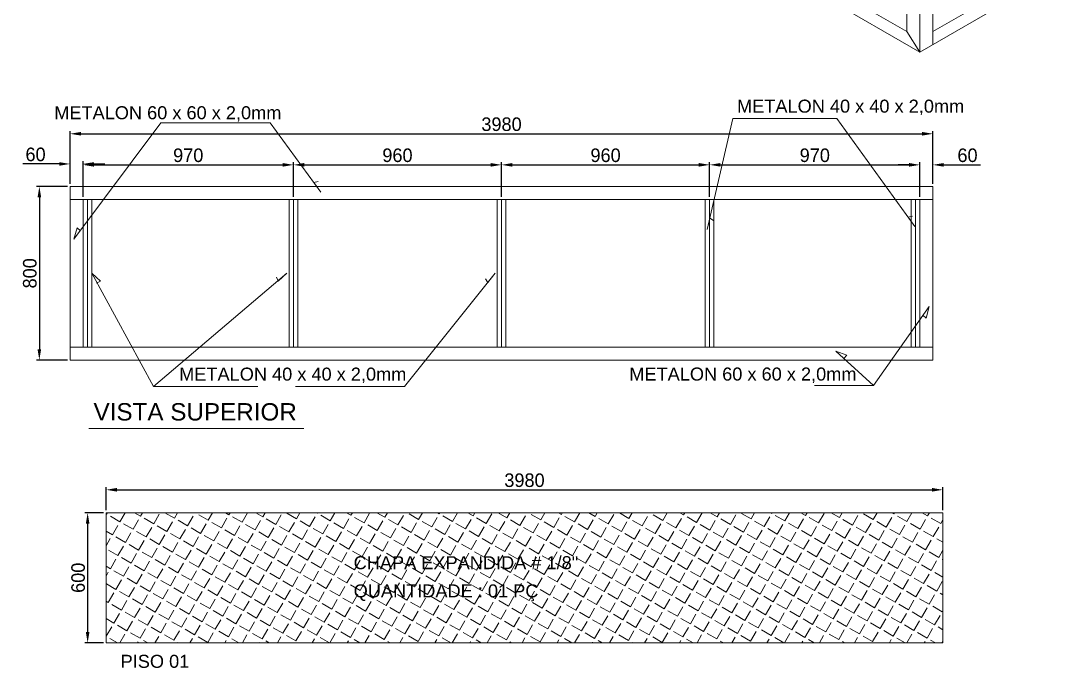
# Model space of a CAD drawing. Header units: millimetres. Extents: x 240378 to 252481, y -44226 to -32994.
# Drawn here: x 247642 to 252481, y -43807 to -40822 of the extents above; entities that cross this region are included whole.
import ezdxf

# ---------------------------------------------------------------- set-up
doc = ezdxf.new("R2010")
doc.units = ezdxf.units.MM
doc.header["$LTSCALE"] = 0.08
doc.linetypes.add('CENTER', pattern=[50.8, 31.75, -6.35, 6.35, -6.35])
doc.layers.get('0').update_dxf_attribs({"lineweight": 5})
for name, color, linetype, lineweight in [('03', 3, 'Continuous', 15), ('04', 4, 'Continuous', 5), ('CENT 1', 1, 'CENTER', 9), ('COTA', 1, 'Continuous', 9)]:
    doc.layers.add(name, color=color, linetype=linetype, lineweight=lineweight)
doc.styles.add('1-20', font='arial.ttf', dxfattribs={"height": 4})
doc.styles.add('1-500', font='arial.ttf', dxfattribs={"height": 100})
doc.dimstyles.new('ESC25', dxfattribs={"dimscale": 25, "dimtxt": 2.5, "dimasz": 2, "dimexe": 0.5, "dimexo": 0.5, "dimgap": 0.5, "dimtad": 1, "dimdec": 0, "dimzin": 0, "dimdsep": 46, "dimtxsty": 'Standard', "dimcen": 1.5, "dimclrd": 1, "dimclre": 1, "dimclrt": 2, "dimadec": 0, "dimazin": 0, "dimtfac": 1, "dimtdec": 0, "dimtofl": 0, "dimtmove": 0, "dimatfit": 3, "dimfxl": 1, "dimtolj": 1, "dimtzin": 0, "dimarcsym": 0})

# ---------------------------------------------------------------- blocks, each defined once
blk = doc.blocks.new('*D7')
at = {"layer": 'COTA', "color": 1, "lineweight": -2, "transparency": 16777216}
for p, q in [((251739, -41485.7), (251689, -41485.7)), ((251789, -41633.4), (251789, -41473.2)), ((251849, -41573.4), (251849, -41473.2)), ((251899, -41485.7), (252067.7, -41485.7))]:
    blk.add_line(p, q, dxfattribs=at)
at = {"layer": 'COTA', "color": 1, "transparency": 16777216}
for points in [[(251739, -41477.3), (251739, -41494), (251789, -41485.7)], [(251899, -41477.3), (251899, -41494), (251849, -41485.7)]]:
    blk.add_solid(points, dxfattribs=at)
at = {"layer": 'DEFPOINTS', "color": 0, "transparency": 16777216}
for p in [(251849, -41485.7), (251849, -41585.9), (251789, -41645.9)]:
    blk.add_point(p, dxfattribs=at)
at = {"layer": 'COTA', "color": 2, "transparency": 16777216, "insert": (252008.4, -41441.9), "char_height": 62.5, "attachment_point": 5}
blk.add_mtext('\\A1;60', dxfattribs=at)
blk = doc.blocks.new('*D8')
at = {"layer": 'COTA', "color": 1, "lineweight": -2, "transparency": 16777216}
for p, q in [((247869, -41573.4), (247869, -41469)), ((247929, -41633.4), (247929, -41469)), ((247819, -41481.5), (247650.2, -41481.5)), ((247979, -41481.5), (248029, -41481.5))]:
    blk.add_line(p, q, dxfattribs=at)
at = {"layer": 'COTA', "color": 1, "transparency": 16777216}
for points in [[(247819, -41473.2), (247819, -41489.8), (247869, -41481.5)], [(247979, -41473.2), (247979, -41489.8), (247929, -41481.5)]]:
    blk.add_solid(points, dxfattribs=at)
at = {"layer": 'DEFPOINTS', "color": 0, "transparency": 16777216}
for p in [(247869, -41481.5), (247869, -41585.9), (247929, -41645.9)]:
    blk.add_point(p, dxfattribs=at)
at = {"layer": 'COTA', "color": 2, "transparency": 16777216, "insert": (247709.6, -41437.8), "char_height": 62.5, "attachment_point": 5}
blk.add_mtext('\\A1;60', dxfattribs=at)
blk = doc.blocks.new('*D45')
at = {"layer": 'COTA', "color": 1, "lineweight": -2, "transparency": 16777216}
for p, q in [((247869, -41573.4), (247869, -41329.8)), ((247919, -41342.3), (251799, -41342.3)), ((251849, -41573.4), (251849, -41329.8))]:
    blk.add_line(p, q, dxfattribs=at)
at = {"layer": 'COTA', "color": 1, "transparency": 16777216}
for points in [[(247919, -41334), (247919, -41350.6), (247869, -41342.3)], [(251799, -41334), (251799, -41350.6), (251849, -41342.3)]]:
    blk.add_solid(points, dxfattribs=at)
at = {"layer": 'DEFPOINTS', "color": 0, "transparency": 16777216}
for p in [(251849, -41342.3), (247869, -41585.9), (251849, -41585.9)]:
    blk.add_point(p, dxfattribs=at)
at = {"layer": 'COTA', "color": 2, "transparency": 16777216, "insert": (249859, -41298.6), "char_height": 62.5, "attachment_point": 5}
blk.add_mtext('\\A1;3980', dxfattribs=at)
blk = doc.blocks.new('*D46')
at = {"layer": 'COTA', "color": 1, "lineweight": -2, "transparency": 16777216}
for p, q in [((247856.5, -41585.9), (247714.7, -41585.9)), ((247727.2, -41635.9), (247727.2, -42335.9)), ((247856.5, -42385.9), (247714.7, -42385.9))]:
    blk.add_line(p, q, dxfattribs=at)
at = {"layer": 'COTA', "color": 1, "transparency": 16777216}
for points in [[(247718.8, -41635.9), (247735.5, -41635.9), (247727.2, -41585.9)], [(247718.8, -42335.9), (247735.5, -42335.9), (247727.2, -42385.9)]]:
    blk.add_solid(points, dxfattribs=at)
at = {"layer": 'DEFPOINTS', "color": 0, "transparency": 16777216}
for p in [(247869, -41585.9), (247727.2, -42385.9), (247869, -42385.9)]:
    blk.add_point(p, dxfattribs=at)
at = {"layer": 'COTA', "color": 2, "transparency": 16777216, "insert": (247683.4, -41985.9), "char_height": 62.5, "attachment_point": 5, "rotation": 90}
blk.add_mtext('\\A1;800', dxfattribs=at)
blk = doc.blocks.new('*D47')
at = {"layer": 'COTA', "color": 1, "lineweight": -2, "transparency": 16777216}
for p, q in [((247929, -41573.4), (247929, -41473.2)), ((247979, -41485.7), (248849, -41485.7)), ((248899, -41633.4), (248899, -41473.2))]:
    blk.add_line(p, q, dxfattribs=at)
at = {"layer": 'COTA', "color": 1, "transparency": 16777216}
for points in [[(247979, -41477.3), (247979, -41494), (247929, -41485.7)], [(248849, -41477.3), (248849, -41494), (248899, -41485.7)]]:
    blk.add_solid(points, dxfattribs=at)
at = {"layer": 'DEFPOINTS', "color": 0, "transparency": 16777216}
for p in [(248899, -41485.7), (247929, -41585.9), (248899, -41645.9)]:
    blk.add_point(p, dxfattribs=at)
at = {"layer": 'COTA', "color": 2, "transparency": 16777216, "insert": (248414, -41441.9), "char_height": 62.5, "attachment_point": 5}
blk.add_mtext('\\A1;970', dxfattribs=at)
blk = doc.blocks.new('*D48')
at = {"layer": 'COTA', "color": 1, "lineweight": -2, "transparency": 16777216}
for p, q in [((248899, -41633.4), (248899, -41473.2)), ((248949, -41485.7), (249809, -41485.7)), ((249859, -41633.4), (249859, -41473.2))]:
    blk.add_line(p, q, dxfattribs=at)
at = {"layer": 'COTA', "color": 1, "transparency": 16777216}
for points in [[(248949, -41477.3), (248949, -41494), (248899, -41485.7)], [(249809, -41477.3), (249809, -41494), (249859, -41485.7)]]:
    blk.add_solid(points, dxfattribs=at)
at = {"layer": 'DEFPOINTS', "color": 0, "transparency": 16777216}
for p in [(249859, -41485.7), (248899, -41645.9), (249859, -41645.9)]:
    blk.add_point(p, dxfattribs=at)
at = {"layer": 'COTA', "color": 2, "transparency": 16777216, "insert": (249379, -41441.9), "char_height": 62.5, "attachment_point": 5}
blk.add_mtext('\\A1;960', dxfattribs=at)
blk = doc.blocks.new('*D49')
at = {"layer": 'COTA', "color": 1, "lineweight": -2, "transparency": 16777216}
for p, q in [((249859, -41633.4), (249859, -41473.2)), ((249909, -41485.7), (250769, -41485.7)), ((250819, -41633.4), (250819, -41473.2))]:
    blk.add_line(p, q, dxfattribs=at)
at = {"layer": 'COTA', "color": 1, "transparency": 16777216}
for points in [[(249909, -41477.3), (249909, -41494), (249859, -41485.7)], [(250769, -41477.3), (250769, -41494), (250819, -41485.7)]]:
    blk.add_solid(points, dxfattribs=at)
at = {"layer": 'DEFPOINTS', "color": 0, "transparency": 16777216}
for p in [(250819, -41485.7), (249859, -41645.9), (250819, -41645.9)]:
    blk.add_point(p, dxfattribs=at)
at = {"layer": 'COTA', "color": 2, "transparency": 16777216, "insert": (250339, -41441.9), "char_height": 62.5, "attachment_point": 5}
blk.add_mtext('\\A1;960', dxfattribs=at)
blk = doc.blocks.new('*D50')
at = {"layer": 'COTA', "color": 1, "lineweight": -2, "transparency": 16777216}
for p, q in [((250819, -41633.4), (250819, -41473.2)), ((250869, -41485.7), (251739, -41485.7)), ((251789, -41573.4), (251789, -41473.2))]:
    blk.add_line(p, q, dxfattribs=at)
at = {"layer": 'COTA', "color": 1, "transparency": 16777216}
for points in [[(250869, -41477.3), (250869, -41494), (250819, -41485.7)], [(251739, -41477.3), (251739, -41494), (251789, -41485.7)]]:
    blk.add_solid(points, dxfattribs=at)
at = {"layer": 'DEFPOINTS', "color": 0, "transparency": 16777216}
for p in [(251789, -41485.7), (251789, -41585.9), (250819, -41645.9)]:
    blk.add_point(p, dxfattribs=at)
at = {"layer": 'COTA', "color": 2, "transparency": 16777216, "insert": (251304, -41441.9), "char_height": 62.5, "attachment_point": 5}
blk.add_mtext('\\A1;970', dxfattribs=at)
blk = doc.blocks.new('*D51')
at = {"layer": 'COTA', "color": 1, "lineweight": -2, "transparency": 16777216}
for p, q in [((248034.9, -43078), (248034.9, -42972.1)), ((248084.9, -42984.6), (251844.9, -42984.6)), ((251894.9, -43078), (251894.9, -42972.1))]:
    blk.add_line(p, q, dxfattribs=at)
at = {"layer": 'COTA', "color": 1, "transparency": 16777216}
for points in [[(248084.9, -42976.2), (248084.9, -42992.9), (248034.9, -42984.6)], [(251844.9, -42976.2), (251844.9, -42992.9), (251894.9, -42984.6)]]:
    blk.add_solid(points, dxfattribs=at)
at = {"layer": 'DEFPOINTS', "color": 0, "transparency": 16777216}
for p in [(251894.9, -42984.6), (248034.9, -43090.5), (251894.9, -43090.5)]:
    blk.add_point(p, dxfattribs=at)
at = {"layer": 'COTA', "color": 2, "transparency": 16777216, "insert": (249964.9, -42940.8), "char_height": 62.5, "attachment_point": 5}
blk.add_mtext('\\A1;3980', dxfattribs=at)
blk = doc.blocks.new('*D138')
at = {"layer": 'COTA', "color": 1, "lineweight": -2, "transparency": 16777216}
for p, q in [((248022.4, -43090.5), (247937.4, -43090.5)), ((247949.9, -43140.5), (247949.9, -43640.5)), ((248022.4, -43690.5), (247937.4, -43690.5))]:
    blk.add_line(p, q, dxfattribs=at)
at = {"layer": 'COTA', "color": 1, "transparency": 16777216}
for points in [[(247941.6, -43140.5), (247958.3, -43140.5), (247949.9, -43090.5)], [(247941.6, -43640.5), (247958.3, -43640.5), (247949.9, -43690.5)]]:
    blk.add_solid(points, dxfattribs=at)
at = {"layer": 'DEFPOINTS', "color": 0, "transparency": 16777216}
for p in [(248034.9, -43090.5), (247949.9, -43690.5), (248034.9, -43690.5)]:
    blk.add_point(p, dxfattribs=at)
at = {"layer": 'COTA', "color": 2, "transparency": 16777216, "insert": (247906.2, -43390.5), "char_height": 62.5, "attachment_point": 5, "rotation": 90}
blk.add_mtext('\\A1;600', dxfattribs=at)

msp = doc.modelspace()

# ---------------------------------------------------------------- hatches: boundary and pattern name
at = {"layer": 'COTA'}
h = msp.add_hatch(dxfattribs=at)
h.set_pattern_fill('ANGLE', color=3, scale=10, angle=60)
h.set_pattern_definition([(60, (2088.574, 17.96), (-60.491874, 34.925), [50.8, -19.05]), (150, (2088.574, 17.96), (-34.925, -60.491874), [50.8, -19.05])])
h.paths.add_polyline_path([(251894.9, -43690.5), (251894.9, -43090.5), (248034.9, -43090.5), (248034.9, -43690.5)])
h.paths.add_polyline_path([(249157.3, -43517.7), (250048.8, -43517.7), (250048.8, -43400.2), (249157.3, -43400.2)], flags=24)
h.paths.add_polyline_path([(249161.4, -43367.3), (250228.3, -43367.3), (250228.3, -43274.3), (249161.4, -43274.3)], flags=24)

# ---------------------------------------------------------------- linework, layer by layer
for p, q in [((251848.5, -40931.1), (251848.5, -38871.1)), ((251728.5, -40871.1), (251728.5, -38931.1)), ((251788.5, -40965.7), (251788.5, -38905.7)), ((251728.5, -40871.1), (248446.7, -38976.3)), ((251788.5, -40965.7), (248386.7, -39001.7)), ((251848.5, -40871.1), (252421.3, -40540.4)), ((251788.5, -40965.7), (252481.3, -40565.7)), ((251788.5, -40965.7), (251728.5, -40871.1))]:
    msp.add_line(p, q)
at = {"layer": '03', "color": 3}
for p, q in [((247869, -41585.9), (251849, -41585.9)), ((247869, -42385.9), (247869, -41585.9)), ((251849, -41585.9), (251849, -42385.9)), ((247869, -41645.9), (251849, -41645.9)), ((247929, -42325.9), (247929, -41645.9)), ((247969, -42325.9), (247969, -41645.9)), ((248879, -41645.9), (248879, -42325.9)), ((248919, -41645.9), (248919, -42325.9)), ((249839, -41645.9), (249839, -42325.9)), ((249879, -41645.9), (249879, -42325.9)), ((250799, -41645.9), (250799, -42325.9)), ((250839, -41645.9), (250839, -42325.9)), ((251749, -42325.9), (251749, -41645.9)), ((251789, -41645.9), (251789, -42325.9)), ((247869, -42325.9), (251849, -42325.9)), ((247869, -42385.9), (251849, -42385.9))]:
    msp.add_line(p, q, dxfattribs=at)
msp.add_lwpolyline([(248034.9, -43690.5), (251894.9, -43690.5), (251894.9, -43090.5), (248034.9, -43090.5)], close=True, dxfattribs=at)
at = {"layer": '04', "color": 4}
for p, q in [((250808.2, -41784.3), (250925.8, -41272.5)), ((251405.9, -41272.5), (250925.8, -41272.5)), ((248734.2, -42508.7), (248254.1, -42508.7)), ((248908.1, -42508.7), (249411.5, -42508.7)), ((247954.7, -42702.4), (248947.3, -42702.4))]:
    msp.add_line(p, q, dxfattribs=at)
at = {"layer": '04'}
for p, q in [((251405.9, -41272.5), (251765.9, -41770.7)), ((248286.8, -41291.9), (247885.5, -41828.3)), ((248286.8, -41291.9), (248791.9, -41291.9)), ((248791.9, -41291.9), (249024.9, -41611.1)), ((248993.5, -41566.7), (249013.7, -41562.1)), ((249024.9, -41611.1), (248993.5, -41566.7)), ((250808.2, -41784.3), (250820, -41731.2)), ((250820, -41731.2), (250836.9, -41743)), ((251734.1, -41726.6), (251754.2, -41721.8)), ((251765.9, -41770.7), (251734.1, -41726.6)), ((247885.5, -41828.3), (247901.4, -41776.2)), ((247901.4, -41776.2), (247917.4, -41789.3)), ((248254.1, -42508.7), (247969, -41985.9)), ((247969, -41985.9), (248009.5, -42022.2)), ((248254.1, -42508.7), (248869, -41985.9)), ((248869, -41985.9), (248828.8, -42022.5)), ((249411.5, -42508.7), (249829, -41985.9)), ((249829, -41985.9), (249795.7, -42028.9)), ((248009.5, -42022.2), (247990.8, -42031.2)), ((248828.8, -42022.5), (248821.7, -42003.1)), ((249795.7, -42028.9), (249785.4, -42010.9)), ((251574.8, -42503.3), (251832.2, -42139.7)), ((251832.2, -42139.7), (251818.2, -42192.3)), ((251818.2, -42192.3), (251801.7, -42179.8)), ((251574.8, -42503.3), (251400.7, -42344.9)), ((251400.7, -42344.9), (251451.7, -42363.6)), ((251451.7, -42363.6), (251437.7, -42378.8)), ((251574.8, -42503.3), (251302.5, -42503.3))]:
    msp.add_line(p, q, dxfattribs=at)
for points in [[(249024.9, -41611.1), (248993.5, -41566.7), (249013.7, -41562.1), (249024.9, -41611.1)], [(250808.2, -41784.3), (250820, -41731.2), (250836.9, -41743), (250808.2, -41784.3)], [(251765.9, -41770.7), (251734.1, -41726.6), (251754.2, -41721.8), (251765.9, -41770.7)], [(247885.5, -41828.3), (247901.4, -41776.2), (247917.4, -41789.3), (247885.5, -41828.3)], [(247969, -41985.9), (248009.5, -42022.2), (247990.8, -42031.2), (247969, -41985.9)], [(248869, -41985.9), (248828.8, -42022.5), (248821.7, -42003.1), (248869, -41985.9)], [(249829, -41985.9), (249795.7, -42028.9), (249785.4, -42010.9), (249829, -41985.9)], [(251832.2, -42139.7), (251818.2, -42192.3), (251801.7, -42179.8), (251832.2, -42139.7)], [(251400.7, -42344.9), (251451.7, -42363.6), (251437.7, -42378.8), (251400.7, -42344.9)]]:
    msp.add_solid(points, dxfattribs=at)
at = {"layer": 'CENT 1', "color": 1}
for p, q in [((247949, -42325.9), (247949, -41645.9)), ((248899, -41645.9), (248899, -42325.9)), ((249859, -41645.9), (249859, -42325.9)), ((250819, -41645.9), (250819, -42325.9)), ((251769, -42325.9), (251769, -41645.9))]:
    msp.add_line(p, q, dxfattribs=at)

# ---------------------------------------------------------------- texts
at = {"layer": '04', "style": '1-20'}
for s, p in [('METALON 60 x 60 x 2,0mm', (247795.7, -41275.2)), ('METALON 40 x 40 x 2,0mm', (250945.3, -41244.9)), ('METALON 40 x 40 x 2,0mm', (248372.1, -42481)), ('METALON 60 x 60 x 2,0mm', (250448.4, -42480.6))]:
    msp.add_text(s, height=60, dxfattribs=at).set_placement(p)
at = {"layer": '04', "color": 4, "style": '1-500'}
for s, height, p in [('VISTA SUPERIOR', 80, (247977.1, -42664.9)), ('CHAPA EXPANDIDA # 1/8"', 60, (249176.9, -43350.8)), ('QUANTIDADE : 01 PÇ', 60, (249176.9, -43480.9)), ('PISO 01', 60, (248102, -43805.8))]:
    msp.add_text(s, height=height, dxfattribs=at).set_placement(p)

# ---------------------------------------------------------------- dimensions: what is measured, and where the dimension line sits
at = {"layer": 'COTA'}
for base, p1, p2, picture, middle in [((251849, -41342.3), (247869, -41585.9), (251849, -41585.9), '*D45', (249859, -41298.6)), ((247869, -41481.5), (247929, -41645.9), (247869, -41585.9), '*D8', (247709.6, -41437.8)), ((248899, -41485.7), (247929, -41585.9), (248899, -41645.9), '*D47', (248414, -41441.9)), ((249859, -41485.7), (248899, -41645.9), (249859, -41645.9), '*D48', (249379, -41441.9)), ((250819, -41485.7), (249859, -41645.9), (250819, -41645.9), '*D49', (250339, -41441.9)), ((251789, -41485.7), (250819, -41645.9), (251789, -41585.9), '*D50', (251304, -41441.9)), ((251849, -41485.7), (251789, -41645.9), (251849, -41585.9), '*D7', (252008.4, -41441.9))]:
    dim = msp.add_linear_dim(base=base, p1=p1, p2=p2, dimstyle='ESC25', dxfattribs=at)
    dim.commit()
    dim.dimension.update_dxf_attribs({"geometry": picture, "text_midpoint": middle})
for base, p1, p2, picture, middle in [((247727.2, -42385.9), (247869, -41585.9), (247869, -42385.9), '*D46', (247683.4, -41985.9)), ((247949.9, -43690.5), (248034.9, -43090.5), (248034.9, -43690.5), '*D138', (247906.2, -43390.5))]:
    dim = msp.add_linear_dim(base=base, p1=p1, p2=p2, angle=90, dimstyle='ESC25', dxfattribs=at)
    dim.commit()
    dim.dimension.update_dxf_attribs({"geometry": picture, "text_midpoint": middle})
dim = msp.add_linear_dim(base=(251894.9, -42984.6), p1=(248034.9, -43090.5), p2=(251894.9, -43090.5), text='3980', dimstyle='ESC25', dxfattribs=at)
dim.commit()
dim.dimension.update_dxf_attribs({"geometry": '*D51', "text_midpoint": (249964.9, -42940.8)})

doc.saveas('drawing.dxf')
